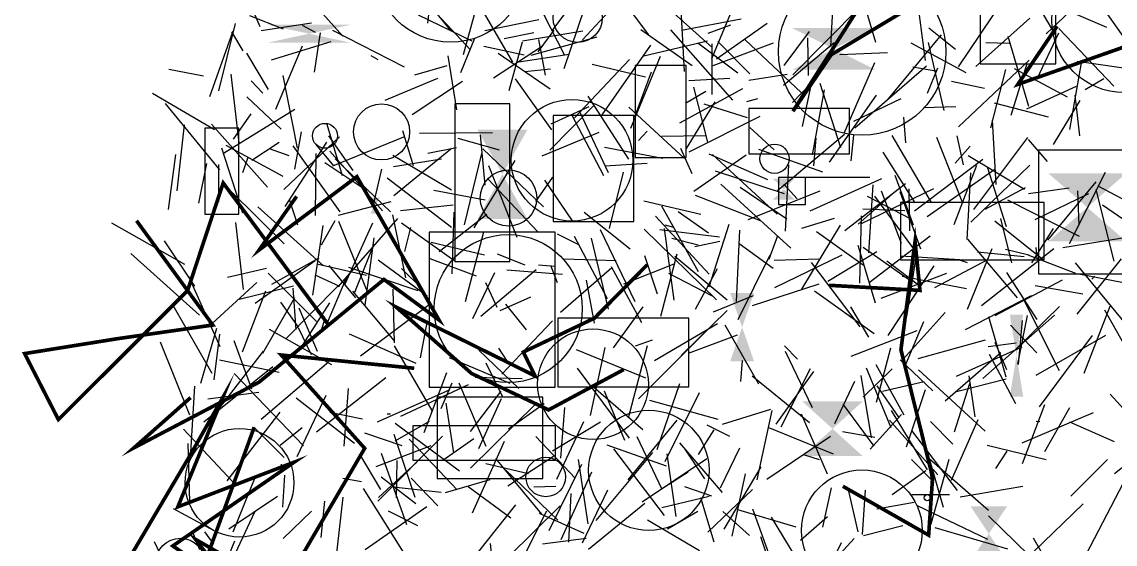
# Model space of a CAD drawing. Extents: x 39652501 to 39653363, y 39457785 to 39458687.
# Drawn here: x 39652505.9 to 39652655.6, y 39457888.2 to 39457959.8 of the extents above; entities that cross this region are included whole.
import ezdxf

# ---------------------------------------------------------------- set-up
doc = ezdxf.new("R2010")
doc.units = 0
doc.layers.get('0').update_dxf_attribs({"linetype": 'CONTINUOUS'})

msp = doc.modelspace()

# ---------------------------------------------------------------- linework, layer by layer
for p, q in [((39652534.3817, 39457968.8687), (39652538.4437, 39457959.1107)), ((39652561.4631, 39457959.573), (39652562.3786, 39457967.369)), ((39652641.6022, 39457967.8484), (39652647.4046, 39457957.9824)), ((39652564.6241, 39457958.589), (39652559.1375, 39457965.293)), ((39652585.3228, 39457966.5473), (39652591.6634, 39457958.0158)), ((39652622.8346, 39457956.9256), (39652620.2055, 39457965.8648)), ((39652566.3557, 39457955.2724), (39652568.8923, 39457964.5256)), ((39652583.0534, 39457964.6828), (39652578.3906, 39457958.5043)), ((39652582.6439, 39457957.3166), (39652589.5277, 39457964.83)), ((39652604.3154, 39457964.2762), (39652600.3228, 39457954.7064)), ((39652567.2742, 39457955.9648), (39652560.7992, 39457962.9395)), ((39652567.7419, 39457963.3858), (39652573.0551, 39457954.2278)), ((39652600.4224, 39457956.2368), (39652593.4237, 39457962.5029)), ((39652616.662, 39457956.3903), (39652616.9613, 39457962.2945)), ((39652634.1637, 39457953.6144), (39652640.2765, 39457962.711)), ((39652645.2443, 39457963.0341), (39652654.4387, 39457959.0188)), ((39652652.7492, 39457963.3608), (39652657.7477, 39457956.2719)), ((39652549.8033, 39457957.8268), (39652546.654, 39457961.3143)), ((39652560.1193, 39457960.7444), (39652567.5031, 39457957.1478)), ((39652577.3009, 39457960.813), (39652580.14, 39457955.3019)), ((39652580.1254, 39457953.3928), (39652582.9556, 39457961.723)), ((39652596.0964, 39457961.4512), (39652596.5702, 39457952.9458)), ((39652620.692, 39457961.8326), (39652611.4377, 39457952.5106)), ((39652628.763, 39457960.6846), (39652629.5795, 39457954.4745)), ((39652649.3647, 39457961.1411), (39652646.1409, 39457958.1212)), ((39652535.0863, 39457959.5609), (39652532.7728, 39457950.3319)), ((39652541.6813, 39457958.7832), (39652537.0969, 39457960.5791)), ((39652538.6174, 39457958.5879), (39652545.5084, 39457959.6132)), ((39652546.054, 39457958.307), (39652544.3018, 39457959.2624)), ((39652569.2606, 39457958.5667), (39652576.6556, 39457960.0956)), ((39652596.1891, 39457958.6177), (39652604.395, 39457960.1747)), ((39652602.9322, 39457959.3326), (39652599.8174, 39457958.1851)), ((39652607.9311, 39457959.5497), (39652601.0197, 39457954.647)), ((39652636.5466, 39457953.6591), (39652643.9342, 39457960.2865)), ((39652531.5999, 39457949.5171), (39652534.7975, 39457958.5377)), ((39652534.573, 39457958.3796), (39652536.1018, 39457955.779)), ((39652545.9266, 39457952.8674), (39652546.7383, 39457958.267)), ((39652558.2477, 39457953.5669), (39652548.4633, 39457958.5872)), ((39652571.9155, 39457957.505), (39652575.9775, 39457958.3263)), ((39652574.4369, 39457957.1576), (39652582.6693, 39457958.5132)), ((39652584.6096, 39457957.6647), (39652575.5678, 39457955.1342)), ((39652578.7278, 39457958.6439), (39652576.5451, 39457955.6508)), ((39652597.6757, 39457953.7477), (39652590.6249, 39457958.6692)), ((39652594.7213, 39457958.6677), (39652603.1846, 39457949.0109)), ((39652613.6836, 39457958.4588), (39652610.2451, 39457953.7822)), ((39652631.7707, 39457957.9776), (39652624.5214, 39457949.2129)), ((39652633.7552, 39457955.986), (39652630.0936, 39457958.8815)), ((39652640.8885, 39457957.8173), (39652643.7379, 39457948.229)), ((39652644.9386, 39457951.9634), (39652647.8965, 39457958.2567)), ((39652647.8767, 39457958.8455), (39652655.4289, 39457950.9606)), ((39652540.0539, 39457954.5829), (39652548.2088, 39457957.0634)), ((39652540.661, 39457947.7864), (39652544.309, 39457956.4881)), ((39652567.8702, 39457957.4803), (39652565.9414, 39457952.7819)), ((39652574.6613, 39457955.217), (39652569.1216, 39457956.3826)), ((39652577.1744, 39457956.43), (39652570.4624, 39457952.0334)), ((39652572.6153, 39457950.3552), (39652574.4152, 39457957.0137)), ((39652576.6112, 39457957.354), (39652577.5182, 39457952.453)), ((39652585.3536, 39457947.0309), (39652591.9889, 39457956.5546)), ((39652599.775, 39457957.1019), (39652591.064, 39457955.0678)), ((39652598.4514, 39457956.8984), (39652603.9212, 39457952.793)), ((39652600.3912, 39457949.8015), (39652600.4011, 39457956.7556)), ((39652608.7635, 39457956.8299), (39652600.4833, 39457953.7355)), ((39652601.1712, 39457957.0868), (39652605.5554, 39457952.6422)), ((39652612.5912, 39457950.069), (39652604.936, 39457957.2803)), ((39652610.1573, 39457951.0729), (39652617.1193, 39457956.9505)), ((39652613.4741, 39457957.5539), (39652613.5505, 39457952.4196)), ((39652635.2201, 39457952.7663), (39652627.6465, 39457956.8644)), ((39652632.1691, 39457947.6123), (39652630.0439, 39457956.9516)), ((39652637.8995, 39457956.9445), (39652641.0717, 39457956.838)), ((39652539.6209, 39457950.4743), (39652536.6662, 39457955.4741)), ((39652553.642, 39457955.1556), (39652554.6278, 39457954.6097)), ((39652564.1877, 39457955.1229), (39652565.3916, 39457947.7184)), ((39652571.0884, 39457955.4946), (39652578.2075, 39457950.5931)), ((39652580.8363, 39457955.2934), (39652573.9396, 39457954.2283)), ((39652593.2924, 39457955.0031), (39652589.239, 39457945.1576)), ((39652617.8885, 39457955.2927), (39652624.4212, 39457955.5775)), ((39652530.728, 39457952.3227), (39652525.9856, 39457953.2331)), ((39652559.6819, 39457952.5013), (39652564.1025, 39457953.7957)), ((39652578.2818, 39457953.2931), (39652574.735, 39457952.9244)), ((39652581.5505, 39457946.6301), (39652589.0765, 39457954.5843)), ((39652583.9536, 39457953.9811), (39652591.2609, 39457952.2239)), ((39652622.6284, 39457954.138), (39652618.4579, 39457944.4709)), ((39652629.7737, 39457953.6746), (39652619.9713, 39457945.195)), ((39652627.8844, 39457953.6139), (39652631.0542, 39457953.0476)), ((39652629.9165, 39457949.976), (39652631.3257, 39457953.4683)), ((39652643.8279, 39457954.5027), (39652634.1642, 39457945.3635)), ((39652640.6073, 39457953.2268), (39652638.5554, 39457945.2265)), ((39652641.3869, 39457946.9621), (39652643.5757, 39457954.073)), ((39652649.0623, 39457949.4279), (39652641.802, 39457953.3445)), ((39652650.9468, 39457954.127), (39652649.3405, 39457944.9918)), ((39652659.7191, 39457952.995), (39652650.4021, 39457954.3093)), ((39652535.6265, 39457943.2002), (39652534.5075, 39457952.6)), ((39652538.8442, 39457949.9875), (39652537.253, 39457951.6739)), ((39652543.611, 39457942.4523), (39652541.6601, 39457952.4339)), ((39652562.7819, 39457952.0131), (39652555.5797, 39457948.9754)), ((39652578.4553, 39457944.9601), (39652573.4905, 39457951.9384)), ((39652592.0697, 39457952.8861), (39652589.7846, 39457946.6815)), ((39652597.1926, 39457951.7443), (39652602.8091, 39457952.0525)), ((39652605.4458, 39457951.7727), (39652610.6789, 39457952.5731)), ((39652611.4165, 39457948.6943), (39652615.0083, 39457952.445)), ((39652651.4919, 39457950.4903), (39652654.0422, 39457951.9957)), ((39652566.1933, 39457951.5729), (39652559.3259, 39457947.0433)), ((39652595.9829, 39457945.9087), (39652604.597, 39457950.6462)), ((39652599.5188, 39457950.2186), (39652596.7618, 39457948.5623)), ((39652599.8019, 39457943.2805), (39652597.8967, 39457950.8335)), ((39652613.835, 39457950.6277), (39652612.7526, 39457945.4129)), ((39652614.1488, 39457941.5354), (39652615.8012, 39457950.4586)), ((39652615.1557, 39457951.3819), (39652618.0069, 39457942.5574)), ((39652633.1871, 39457951.627), (39652637.7203, 39457950.6663)), ((39652650.2884, 39457950.9024), (39652643.4598, 39457947.8061)), ((39652532.2405, 39457944.9764), (39652523.7253, 39457949.9346)), ((39652541.3766, 39457945.0486), (39652536.6717, 39457949.4935)), ((39652589.0024, 39457940.9316), (39652583.4297, 39457949.5619)), ((39652600.7535, 39457948.8008), (39652596.829, 39457942.3982)), ((39652606.6022, 39457949.1945), (39652605.1078, 39457948.815)), ((39652622.8788, 39457949.7211), (39652616.42, 39457940.5474)), ((39652626.245, 39457949.228), (39652619.7843, 39457946.1216)), ((39652650.7594, 39457948.9998), (39652647.125, 39457942.9621)), ((39652650.0933, 39457949.7242), (39652650.7207, 39457944.1291)), ((39652532.9706, 39457939.4849), (39652525.5309, 39457948.5918)), ((39652543.239, 39457947.7692), (39652533.4495, 39457941.7237)), ((39652584.1006, 39457948.2163), (39652578.1918, 39457942.1759)), ((39652578.3342, 39457945.7683), (39652583.5568, 39457948.1598)), ((39652582.2344, 39457947.4701), (39652586.1522, 39457939.122)), ((39652588.9976, 39457948.0503), (39652596.5635, 39457941.0954)), ((39652599.2809, 39457948.5285), (39652605.2146, 39457946.6669)), ((39652629.3488, 39457948.0056), (39652633.7797, 39457948.1418)), ((39652646.4857, 39457946.6893), (39652639.0932, 39457948.6404)), ((39652539.5156, 39457937.0919), (39652531.8129, 39457945.7611)), ((39652534.8253, 39457943.6742), (39652537.2725, 39457947.1411)), ((39652549.7542, 39457938.6656), (39652547.6533, 39457945.7108)), ((39652581.152, 39457947.0741), (39652585.5035, 39457938.7111)), ((39652606.9328, 39457946.8109), (39652597.2235, 39457941.9226)), ((39652626.5959, 39457946.7097), (39652626.889, 39457943.1923)), ((39652638.78, 39457946.2858), (39652639.2679, 39457937.4495)), ((39652528.0875, 39457945.6701), (39652527.0814, 39457936.5869)), ((39652544.1123, 39457944.6882), (39652543.2057, 39457939.5935)), ((39652559.494, 39457940.0248), (39652558.0344, 39457944.81)), ((39652560.3211, 39457944.5154), (39652570.317, 39457944.5769)), ((39652569.326, 39457937.402), (39652568.6693, 39457944.2663)), ((39652584.8792, 39457944.6155), (39652577.0952, 39457941.3459)), ((39652591.5214, 39457944.7637), (39652590.3165, 39457943.5239)), ((39652608.9048, 39457942.2452), (39652605.5866, 39457945.2921)), ((39652618.5369, 39457944.3227), (39652609.36, 39457936.5881)), ((39652619.7841, 39457944.2388), (39652619.3799, 39457940.7061)), ((39652625.0377, 39457944.1736), (39652630.4023, 39457935.0075)), ((39652533.8035, 39457942.8741), (39652541.5907, 39457938.6195)), ((39652537.3533, 39457940.8016), (39652541.1146, 39457943.2819)), ((39652549.3496, 39457944.0234), (39652541.7573, 39457936.7722)), ((39652541.9255, 39457934.4767), (39652547.61, 39457943.2537)), ((39652549.4293, 39457933.7468), (39652543.0332, 39457942.7799)), ((39652546.141, 39457942.9331), (39652548.5302, 39457940.0455)), ((39652547.8423, 39457944.1591), (39652551.1985, 39457939.3923)), ((39652548.4354, 39457940.0245), (39652558.1706, 39457944.0202)), ((39652571.2946, 39457942.16), (39652565.6232, 39457943.7682)), ((39652599.4467, 39457944.1445), (39652593.4465, 39457944.0337)), ((39652614.3449, 39457940.0498), (39652614.6573, 39457943.8121)), ((39652634.6371, 39457935.1306), (39652631.1836, 39457943.9235)), ((39652635.7531, 39457942.7431), (39652633.685, 39457940.3739)), ((39652633.921, 39457944.161), (39652634.7876, 39457940.1472)), ((39652636.2726, 39457934.0499), (39652643.6538, 39457943.9248)), ((39652646.3617, 39457940.6072), (39652643.7331, 39457943.6304)), ((39652526.8817, 39457941.5805), (39652525.9, 39457934.0548)), ((39652536.1316, 39457933.5402), (39652533.2645, 39457942.4486)), ((39652536.8189, 39457941.1787), (39652536.0814, 39457939.0726)), ((39652539.7411, 39457942.4087), (39652542.4325, 39457941.4417)), ((39652546.0814, 39457933.2322), (39652546.1424, 39457941.7317)), ((39652548.0548, 39457942.033), (39652555.2691, 39457933.8516)), ((39652564.7063, 39457936.692), (39652556.6805, 39457941.4246)), ((39652564.6313, 39457942.3301), (39652556.7833, 39457935.917)), ((39652561.4784, 39457941.7537), (39652565.3754, 39457942.529)), ((39652566.4778, 39457931.9577), (39652568.8421, 39457941.7114)), ((39652577.3028, 39457934.4023), (39652569.0167, 39457942.3687)), ((39652585.6626, 39457942.5771), (39652593.6588, 39457941.1002)), ((39652596.092, 39457942.4346), (39652597.6365, 39457938.9809)), ((39652605.0777, 39457941.4732), (39652597.9108, 39457936.5014)), ((39652608.0238, 39457938.1137), (39652600.0001, 39457941.6236)), ((39652609.3148, 39457933.3973), (39652600.4323, 39457941.6028)), ((39652615.5508, 39457939.1787), (39652606.8134, 39457942.2769)), ((39652628.2352, 39457934.9734), (39652623.8269, 39457941.8994)), ((39652635.4806, 39457941.4611), (39652643.1934, 39457936.8299)), ((39652530.1114, 39457934.9115), (39652531.2078, 39457940.3537)), ((39652532.8312, 39457935.0999), (39652532.842, 39457940.203)), ((39652553.0897, 39457936.606), (39652547.335, 39457940.4601)), ((39652548.781, 39457940.9963), (39652556.3255, 39457933.7189)), ((39652563.3269, 39457940.9354), (39652556.7436, 39457939.8783)), ((39652573.3992, 39457940.784), (39652567.7558, 39457931.5221)), ((39652573.6948, 39457930.2191), (39652569.8182, 39457940.0081)), ((39652585.715, 39457940.0129), (39652591.5058, 39457940.403)), ((39652610.4567, 39457931.0925), (39652610.9057, 39457940.1592)), ((39652628.1112, 39457933.852), (39652637.492, 39457940.9568)), ((39652636.6307, 39457940.0761), (39652633.5304, 39457931.9561)), ((39652635.8271, 39457932.3279), (39652643.9274, 39457940.104)), ((39652638.0797, 39457939.8855), (39652640.6961, 39457931.722)), ((39652555.1261, 39457939.5831), (39652553.9771, 39457934.6773)), ((39652555.8922, 39457938.3688), (39652564.6967, 39457931.6157)), ((39652569.7114, 39457938.1962), (39652576.4873, 39457931.036)), ((39652578.5346, 39457938.4959), (39652576.2205, 39457935.1415)), ((39652586.3509, 39457931.4295), (39652588.2607, 39457939.1819)), ((39652610.3327, 39457936.1719), (39652600.8523, 39457939.3007)), ((39652622.0223, 39457938.428), (39652612.3738, 39457938.4534)), ((39652613.8513, 39457933.865), (39652623.6352, 39457938.2999)), ((39652625.4491, 39457938.7709), (39652627.9613, 39457931.9338)), ((39652629.8751, 39457933.0666), (39652639.13, 39457939.5963)), ((39652635.8112, 39457939.0775), (39652635.3091, 39457929.9374)), ((39652654.2463, 39457939.1091), (39652649.3141, 39457929.3421)), ((39652577.433, 39457938.051), (39652581.2124, 39457932.4777)), ((39652601.6114, 39457937.4955), (39652611.206, 39457928.7545)), ((39652604.2303, 39457937.1172), (39652610.6392, 39457932.7714)), ((39652610.2217, 39457937.5328), (39652612.0413, 39457935.512)), ((39652626.9035, 39457937.5706), (39652618.5894, 39457931.1053)), ((39652620.8799, 39457932.1434), (39652630.7915, 39457936.9241)), ((39652621.8815, 39457928.1175), (39652622.4591, 39457937.4152)), ((39652627.4826, 39457931.1372), (39652627.4082, 39457936.8691)), ((39652643.2896, 39457937.0117), (39652637.7684, 39457934.0612)), ((39652649.2964, 39457936.9703), (39652643.7555, 39457936.1975)), ((39652652.9736, 39457937.857), (39652646.3303, 39457929.8217)), ((39652652.9597, 39457936.7985), (39652655.4332, 39457926.9744)), ((39652661.8189, 39457932.6942), (39652653.2863, 39457937.2432)), ((39652541.7769, 39457929.3554), (39652534.428, 39457936.585)), ((39652542.5185, 39457935.3028), (39652543.6073, 39457931.9489)), ((39652562.2647, 39457936.6842), (39652569.315, 39457935.38)), ((39652598.8604, 39457933.3522), (39652591.0618, 39457935.1915)), ((39652598.0933, 39457935.9902), (39652606.969, 39457932.5598)), ((39652615.1749, 39457936.5487), (39652605.2907, 39457932.6084)), ((39652625.0473, 39457936.137), (39652620.4161, 39457932.0246)), ((39652621.633, 39457935.8878), (39652627.525, 39457932.8095)), ((39652628.0411, 39457928.6509), (39652622.6921, 39457935.8652)), ((39652623.5709, 39457936.599), (39652626.2837, 39457929.4528)), ((39652629.0023, 39457928.6149), (39652626.1508, 39457936.4806)), ((39652650.7272, 39457930.3464), (39652640.9098, 39457935.3364)), ((39652644.6435, 39457932.6725), (39652651.9976, 39457936.2218)), ((39652650.4412, 39457936.5951), (39652650.63, 39457931.9179)), ((39652538.179, 39457934.4061), (39652547.1463, 39457926.3322)), ((39652549.2241, 39457933.2559), (39652556.4277, 39457935.1297)), ((39652557.7013, 39457933.9158), (39652564.9476, 39457934.6984)), ((39652582.8909, 39457933.6995), (39652589.1856, 39457928.6518)), ((39652598.5379, 39457925.4942), (39652593.5029, 39457934.5022)), ((39652595.7609, 39457933.7485), (39652599.8993, 39457930.8669)), ((39652626.7929, 39457933.879), (39652621.0679, 39457934.1044)), ((39652653.8733, 39457934.6882), (39652662.4236, 39457928.7872)), ((39652535.0992, 39457932.2792), (39652536.1453, 39457923.082)), ((39652548.7022, 39457932.4867), (39652546.8347, 39457929.1689)), ((39652549.178, 39457923.4653), (39652557.3659, 39457932.7913)), ((39652549.2025, 39457932.4258), (39652553.2382, 39457922.5846)), ((39652550.1565, 39457923.8454), (39652553.925, 39457932.2395)), ((39652558.438, 39457924.6589), (39652556.6472, 39457933.2929)), ((39652563.0034, 39457928.3003), (39652569.53, 39457933.4116)), ((39652564.8053, 39457925.2242), (39652565.0595, 39457933.6684)), ((39652599.9942, 39457925.1668), (39652592.6464, 39457933.1109)), ((39652612.682, 39457931.4805), (39652617.1699, 39457932.8703)), ((39652620.803, 39457933.188), (39652620.6101, 39457923.929)), ((39652645.7831, 39457927.1061), (39652639.1283, 39457932.4524)), ((39652639.909, 39457932.8175), (39652641.4233, 39457926.7341)), ((39652528.1683, 39457926.5288), (39652518.1927, 39457932.1869)), ((39652547.0561, 39457931.8663), (39652545.6707, 39457922.3057)), ((39652565.3488, 39457926.8235), (39652557.8421, 39457932.1744)), ((39652559.0705, 39457931.6), (39652558.2744, 39457928.2884)), ((39652566.6369, 39457921.4177), (39652569.1294, 39457931.0063)), ((39652585.0657, 39457931.3238), (39652589.8367, 39457921.413)), ((39652600.9866, 39457921.6448), (39652591.0772, 39457931.339)), ((39652601.4221, 39457930.2551), (39652593.2188, 39457931.2709)), ((39652593.8249, 39457931.4299), (39652595.1434, 39457921.627)), ((39652595.1553, 39457931.5885), (39652593.9492, 39457931.8895)), ((39652602.6726, 39457932.009), (39652599.9547, 39457923.408)), ((39652604.1443, 39457931.2247), (39652603.6832, 39457921.4123)), ((39652617.9592, 39457931.8782), (39652612.641, 39457923.137)), ((39652614.7169, 39457931.0124), (39652621.0989, 39457926.4718)), ((39652647.137, 39457931.4481), (39652644.1516, 39457926.7309)), ((39652529.5476, 39457923.5256), (39652525.3858, 39457929.75)), ((39652551.4806, 39457922.7169), (39652554.1263, 39457929.3526)), ((39652554.0846, 39457930.1447), (39652552.827, 39457920.9299)), ((39652561.9384, 39457929.5605), (39652569.238, 39457927.8503)), ((39652582.0311, 39457929.2498), (39652579.2176, 39457930.6564)), ((39652581.512, 39457930.4101), (39652586.0257, 39457921.8596)), ((39652586.2269, 39457920.3867), (39652583.8754, 39457930.1046)), ((39652598.4927, 39457929.1618), (39652594.89, 39457930.059)), ((39652598.0457, 39457928.9553), (39652601.4756, 39457929.6898)), ((39652608.7433, 39457925.9604), (39652604.0868, 39457929.3517)), ((39652609.3628, 39457930.4191), (39652608.1901, 39457927.1931)), ((39652630.2918, 39457930.3748), (39652621.9202, 39457923.9788)), ((39652642.2323, 39457921.9212), (39652635.437, 39457929.9789)), ((39652657.773, 39457930.281), (39652648.4228, 39457928.8101)), ((39652530.1787, 39457919.5805), (39652520.762, 39457928.0288)), ((39652570.9403, 39457927.9585), (39652574.7269, 39457926.4765)), ((39652593.3684, 39457919.4174), (39652595.6144, 39457927.9714)), ((39652603.9616, 39457918.9787), (39652608.3338, 39457927.8491)), ((39652618.1625, 39457927.7756), (39652608.9622, 39457923.2996)), ((39652616.2525, 39457924.2208), (39652622.9724, 39457928.2836)), ((39652620.3435, 39457929.1672), (39652622.7303, 39457921.244)), ((39652621.0918, 39457928.8688), (39652627.291, 39457924.5114)), ((39652635.3897, 39457920.3643), (39652638.7578, 39457928.7014)), ((39652636.7316, 39457928.2412), (39652643.1684, 39457927.6201)), ((39652647.21, 39457928.6575), (39652637.3023, 39457920.8518)), ((39652640.5674, 39457928.6011), (39652643.7662, 39457927.8188)), ((39652643.6429, 39457927.8336), (39652650.1654, 39457925.323)), ((39652644.9055, 39457927.2928), (39652644.7703, 39457928.8367)), ((39652546.0294, 39457927.0234), (39652537.8161, 39457921.1662)), ((39652540.0981, 39457923.8152), (39652546.5535, 39457927.4262)), ((39652546.4346, 39457926.5345), (39652553.052, 39457925.0272)), ((39652547.8899, 39457926.3907), (39652551.566, 39457921.9257)), ((39652554.6522, 39457927.1545), (39652561.3478, 39457922.189)), ((39652568.1446, 39457924.9107), (39652561.7719, 39457927.2918)), ((39652576.6236, 39457926.4436), (39652578.8071, 39457926.2975)), ((39652578.2601, 39457926.4195), (39652579.1631, 39457924.0258)), ((39652587.2636, 39457927.0225), (39652580.1089, 39457927.2509)), ((39652595.1688, 39457926.538), (39652588.25, 39457923.7976)), ((39652592.9046, 39457922.4236), (39652591.1833, 39457927.675)), ((39652602.4674, 39457921.5968), (39652595.2988, 39457927.6232)), ((39652615.0159, 39457927.246), (39652608.9025, 39457927.0443)), ((39652613.9859, 39457926.7662), (39652620.6134, 39457917.9698)), ((39652628.86, 39457923.5405), (39652624.3171, 39457926.9446)), ((39652630.7806, 39457926.316), (39652624.4879, 39457916.7889)), ((39652635.0557, 39457927.1109), (39652626.2077, 39457927.6589)), ((39652628.3069, 39457927.4975), (39652627.0081, 39457919.3879)), ((39652638.2177, 39457927.1835), (39652630.8524, 39457923.31)), ((39652635.3888, 39457926.7487), (39652634.4098, 39457927.0754)), ((39652657.873, 39457917.3894), (39652650.175, 39457926.7472)), ((39652656.4187, 39457927.271), (39652650.341, 39457919.6934)), ((39652528.6897, 39457924.9095), (39652532.9583, 39457915.2591)), ((39652534.0087, 39457924.7624), (39652539.3516, 39457926.0172)), ((39652546.2159, 39457918.6924), (39652539.5828, 39457925.3006)), ((39652545.9747, 39457925.0858), (39652549.3701, 39457923.5208)), ((39652550.3526, 39457924.8401), (39652547.2936, 39457917.6266)), ((39652550.5924, 39457926.1631), (39652560.0998, 39457922.9422)), ((39652560.6667, 39457923.1642), (39652557.8585, 39457925.9726)), ((39652570.5837, 39457925.3774), (39652567.5636, 39457919.061)), ((39652576.3156, 39457925.7532), (39652568.7415, 39457919.3948)), ((39652579.8966, 39457925.1553), (39652572.2629, 39457925.7372)), ((39652579.651, 39457919.9731), (39652586.6543, 39457926.0936)), ((39652590.7822, 39457918.5147), (39652586.6103, 39457926.166)), ((39652594.4348, 39457925.3228), (39652600.3885, 39457922.1989)), ((39652601.1005, 39457925.934), (39652598.0584, 39457920.3422)), ((39652623.5439, 39457921.8966), (39652632.5561, 39457925.3)), ((39652626.4243, 39457924.9115), (39652635.2413, 39457923.1945)), ((39652640.714, 39457925.4084), (39652644.895, 39457918.9494)), ((39652650.6176, 39457925.2311), (39652656.7615, 39457924.0287)), ((39652652.4007, 39457924.4946), (39652652.7589, 39457924.9212)), ((39652538.0579, 39457924.0528), (39652531.9058, 39457918.4021)), ((39652543.0607, 39457923.5356), (39652535.6262, 39457921.7046)), ((39652549.1126, 39457923.5471), (39652541.9952, 39457916.3346)), ((39652543.4231, 39457917.5742), (39652543.0289, 39457923.2799)), ((39652569.3375, 39457924.0376), (39652570.9169, 39457920.6363)), ((39652584.2693, 39457918.4782), (39652583.1862, 39457924.3364)), ((39652605.9452, 39457920.8911), (39652615.0453, 39457923.858)), ((39652639.1669, 39457919.5209), (39652648.3915, 39457924.4142)), ((39652651.1843, 39457922.4244), (39652644.6527, 39457923.5777)), ((39652536.0624, 39457914.5137), (39652539.2748, 39457922.882)), ((39652538.875, 39457914.3489), (39652543.2465, 39457921.994)), ((39652556.827, 39457916.0976), (39652551.2047, 39457922.8325)), ((39652556.6602, 39457923.1455), (39652556.8559, 39457915.7892)), ((39652575.5168, 39457922.0477), (39652571.3114, 39457920.1607)), ((39652600.6055, 39457920.0245), (39652606.0921, 39457922.2648)), ((39652622.6019, 39457917.0208), (39652614.4317, 39457922.8703)), ((39652644.1269, 39457922.2124), (39652635.0728, 39457917.5488)), ((39652531.9348, 39457911.5827), (39652526.5697, 39457920.8695)), ((39652541.267, 39457921.3308), (39652543.6788, 39457917.9334)), ((39652543.81, 39457920.5733), (39652546.3039, 39457914.6485)), ((39652547.9817, 39457921.2604), (39652544.2487, 39457915.4109)), ((39652552.2472, 39457913.9698), (39652561.6228, 39457921.0451)), ((39652572.0804, 39457921.0602), (39652574.916, 39457917.5454)), ((39652590.9331, 39457920.6967), (39652586.8534, 39457915.0763)), ((39652596.1434, 39457914.0106), (39652602.4716, 39457920.2201)), ((39652619.3553, 39457920.7016), (39652621.8256, 39457916.56)), ((39652647.9723, 39457920.7365), (39652641.9659, 39457914.8487)), ((39652647.9795, 39457911.9186), (39652643.1496, 39457921.5737)), ((39652651.3837, 39457911.6151), (39652654.918, 39457920.7988)), ((39652659.5902, 39457910.6258), (39652654.2053, 39457920.2438)), ((39652547.3252, 39457918.9088), (39652546.8834, 39457917.6623)), ((39652560.4629, 39457913.7168), (39652561.4032, 39457918.7698)), ((39652571.6175, 39457911.4811), (39652578.5514, 39457918.7908)), ((39652626.5617, 39457913.5415), (39652632.3392, 39457919.9443)), ((39652647.2965, 39457919.5762), (39652637.4975, 39457910.864)), ((39652638.2715, 39457919.3833), (39652640.6184, 39457911.1106)), ((39652642.2669, 39457912.832), (39652643.5873, 39457919.5097)), ((39652642.8782, 39457918.8512), (39652642.3397, 39457912.8151)), ((39652532.526, 39457917.7366), (39652530.3331, 39457910.2118)), ((39652548.3119, 39457912.7678), (39652539.7682, 39457917.5792)), ((39652545.545, 39457914.1339), (39652543.7493, 39457917.8329)), ((39652599.5222, 39457917.3317), (39652590.3013, 39457908.1101)), ((39652601.1337, 39457918.3603), (39652592.5207, 39457913.3247)), ((39652606.8199, 39457910.0937), (39652602.208, 39457918.1919)), ((39652619.4491, 39457913.964), (39652628.5111, 39457917.4486)), ((39652629.3402, 39457918.6536), (39652626.7064, 39457912.33)), ((39652641.2907, 39457918.1938), (39652644.8836, 39457914.421)), ((39652528.8608, 39457905.8739), (39652524.8333, 39457915.8464)), ((39652532.2122, 39457910.7067), (39652532.9526, 39457916.9473)), ((39652537.3293, 39457909.4262), (39652534.9437, 39457916.0408)), ((39652559.8501, 39457912.9336), (39652550.7317, 39457916.9666)), ((39652589.9156, 39457915.3499), (39652592.2356, 39457916.1998)), ((39652603.8497, 39457916.8026), (39652597.1243, 39457914.2998)), ((39652637.8015, 39457916.1417), (39652628.5576, 39457913.5974)), ((39652638.1956, 39457915.2837), (39652642.0414, 39457915.7583)), ((39652640.7774, 39457912.0519), (39652639.1874, 39457915.8008)), ((39652654.2722, 39457916.7901), (39652644.7231, 39457911.2799)), ((39652652.467, 39457916.7882), (39652645.2214, 39457906.9872)), ((39652538.9125, 39457914.6302), (39652531.3359, 39457904.7898)), ((39652562.0527, 39457906.4742), (39652556.8953, 39457915.3383)), ((39652568.4445, 39457914.7598), (39652573.9235, 39457909.4902)), ((39652571.1508, 39457915.038), (39652572.2317, 39457913.3641)), ((39652591.3349, 39457910.9289), (39652581.8356, 39457914.8172)), ((39652585.7025, 39457915.1158), (39652583.6833, 39457905.8011)), ((39652591.4935, 39457915.3628), (39652588.8838, 39457905.459)), ((39652612.0942, 39457913.5225), (39652610.3031, 39457915.362)), ((39652610.4, 39457914.6401), (39652614.1251, 39457906.8916)), ((39652624.8137, 39457915.0182), (39652622.8573, 39457907.5723)), ((39652632.3061, 39457907.8101), (39652639.9321, 39457914.4592)), ((39652642.8066, 39457915.1656), (39652633.8518, 39457911.1752)), ((39652532.9187, 39457913.4334), (39652541.1037, 39457911.757)), ((39652538.6366, 39457905.3095), (39652547.8468, 39457913.1425)), ((39652564.3847, 39457913.7684), (39652572.6755, 39457910.2435)), ((39652569.4081, 39457913.0247), (39652571.6996, 39457908.3641)), ((39652604.3375, 39457910.4471), (39652604.5498, 39457913.3661)), ((39652626.7059, 39457905.847), (39652622.8689, 39457912.7323)), ((39652626.1662, 39457913.4347), (39652630.6548, 39457909.2014)), ((39652638.357, 39457914.2061), (39652641.953, 39457907.4632)), ((39652530.7684, 39457904.927), (39652540.224, 39457912.5198)), ((39652544.4415, 39457901.6545), (39652534.9192, 39457911.5804)), ((39652564.0127, 39457911.6443), (39652560.9271, 39457903.4323)), ((39652589.1053, 39457902.6859), (39652581.9444, 39457912.2928)), ((39652614.3108, 39457911.8422), (39652609.1326, 39457904.6314)), ((39652609.8699, 39457904.2698), (39652613.8743, 39457912.2432)), ((39652622.2352, 39457902.7255), (39652620.839, 39457911.3133)), ((39652621.1019, 39457908.3387), (39652625.0565, 39457912.2153)), ((39652621.4835, 39457912.3476), (39652624.8691, 39457904.1782)), ((39652628.6798, 39457912.0757), (39652637.7978, 39457903.6736)), ((39652636.4408, 39457905.6438), (39652635.5898, 39457911.2472)), ((39652529.0045, 39457900.7516), (39652529.5609, 39457909.813)), ((39652555.724, 39457910.9674), (39652546.2271, 39457903.5361)), ((39652566.9954, 39457909.9898), (39652557.7325, 39457905.657)), ((39652564.7408, 39457910.2404), (39652563.2426, 39457906.7198)), ((39652565.7146, 39457910.2982), (39652569.3977, 39457901.6005)), ((39652567.9379, 39457911.0533), (39652574.4028, 39457910.8913)), ((39652584.1333, 39457909.7302), (39652590.9319, 39457903.8826)), ((39652595.9363, 39457910.1664), (39652592.8382, 39457901.0992)), ((39652613.7566, 39457904.8213), (39652605.8874, 39457911.2131)), ((39652619.8831, 39457910.448), (39652617.1454, 39457904.647)), ((39652622.9705, 39457909.8661), (39652625.9263, 39457905.5614)), ((39652623.7535, 39457909.1597), (39652629.4314, 39457910.4774)), ((39652635.6574, 39457910.1625), (39652633.5388, 39457903.5265)), ((39652640.6996, 39457910.7997), (39652633.8639, 39457909.0619)), ((39652538.2992, 39457908.9782), (39652531.3244, 39457908.0641)), ((39652543.4134, 39457908.2485), (39652551.427, 39457902.0272)), ((39652547.4703, 39457908.5505), (39652543.53, 39457900.1268)), ((39652550.5626, 39457909.531), (39652549.9711, 39457901.6254)), ((39652564.4794, 39457909.3275), (39652554.5031, 39457904.8759)), ((39652571.4608, 39457909.1604), (39652567.2748, 39457903.603)), ((39652585.6232, 39457909.1783), (39652588.3902, 39457902.4297)), ((39652593.9662, 39457899.4829), (39652598.6585, 39457908.948)), ((39652629.5968, 39457909.3229), (39652626.9915, 39457901.4718)), ((39652661.5281, 39457901.4157), (39652654.9135, 39457908.7524)), ((39652563.9046, 39457907.4937), (39652564.9794, 39457900.7067)), ((39652576.3074, 39457907.4709), (39652567.2897, 39457898.5894)), ((39652571.4988, 39457908.1098), (39652568.4226, 39457901.237)), ((39652572.4879, 39457903.9901), (39652577.3938, 39457907.4629)), ((39652579.6909, 39457899.9528), (39652580.2166, 39457906.8954)), ((39652601.2216, 39457905.2831), (39652591.8913, 39457907.8516)), ((39652618.3278, 39457907.3612), (39652622.5473, 39457901.5925)), ((39652642.9224, 39457899.2449), (39652645.9912, 39457907.3294)), ((39652649.3632, 39457906.8491), (39652645.9193, 39457900.8155)), ((39652533.9664, 39457896.8751), (39652541.2197, 39457906.2837)), ((39652552.4937, 39457905.3265), (39652548.0415, 39457906.2138)), ((39652555.8927, 39457906.0326), (39652556.3476, 39457906.0332)), ((39652608.3771, 39457906.6126), (39652601.7836, 39457904.5825)), ((39652606.5507, 39457897.0076), (39652608.613, 39457906.4819)), ((39652612.6075, 39457906.0226), (39652616.18, 39457897.7971)), ((39652622.029, 39457901.178), (39652626.3477, 39457905.9362)), ((39652629.914, 39457898.3479), (39652624.9872, 39457906.4861)), ((39652652.6136, 39457906.1545), (39652642.8123, 39457902.0168)), ((39652665.2274, 39457905.521), (39652655.5052, 39457897.8105)), ((39652527.9813, 39457903.9474), (39652534.7037, 39457896.7767)), ((39652537.61, 39457904.1872), (39652541.7611, 39457900.0535)), ((39652544.2338, 39457904.1029), (39652541.2525, 39457901.6886)), ((39652561.6514, 39457904.9886), (39652556.9212, 39457902.301)), ((39652565.804, 39457898.1859), (39652556.9688, 39457904.7094)), ((39652578.5168, 39457900.9666), (39652585.1163, 39457904.9489)), ((39652579.1151, 39457897.0625), (39652582.8071, 39457904.9993)), ((39652588.8948, 39457897.0039), (39652595.595, 39457905.1528)), ((39652598.5456, 39457900.4623), (39652600.6694, 39457903.8635)), ((39652602.825, 39457902.9114), (39652599.7346, 39457904.4627)), ((39652608.0325, 39457904.2171), (39652617.002, 39457900.5771)), ((39652631.3266, 39457897.6923), (39652624.6931, 39457905.1663)), ((39652627.7234, 39457903.7527), (39652633.9489, 39457895.5078)), ((39652630.3144, 39457904.9778), (39652633.357, 39457901.8806)), ((39652636.8133, 39457905.1958), (39652633.1403, 39457896.8797)), ((39652645.2952, 39457904.9378), (39652644.8078, 39457904.999)), ((39652655.5305, 39457902.1933), (39652649.4196, 39457904.896)), ((39652552.7763, 39457903.4408), (39652557.8869, 39457901.6972)), ((39652554.6046, 39457894.076), (39652563.472, 39457902.9656)), ((39652559.7448, 39457894.5905), (39652556.8532, 39457903.1862)), ((39652558.9109, 39457902.5464), (39652565.4706, 39457895.5999)), ((39652567.7678, 39457902.6216), (39652563.5188, 39457899.6439)), ((39652571.9126, 39457902.2481), (39652567.5554, 39457892.4386)), ((39652581.6273, 39457897.2189), (39652576.2621, 39457902.9231)), ((39652590.104, 39457902.9313), (39652593.4924, 39457895.704)), ((39652616.6302, 39457902.9204), (39652607.8845, 39457897.0526)), ((39652618.2499, 39457903.6287), (39652622.7112, 39457902.82)), ((39652629.3397, 39457902.6232), (39652632.0597, 39457893.2561)), ((39652528.5825, 39457901.9729), (39652528.7956, 39457893.9911)), ((39652554.385, 39457898.8192), (39652561.9362, 39457901.6973)), ((39652594.1642, 39457898.8703), (39652586.0299, 39457901.7385)), ((39652586.905, 39457901.2454), (39652593.8168, 39457892.0954)), ((39652601.8325, 39457895.2719), (39652595.997, 39457902.0831)), ((39652599.4006, 39457897.1488), (39652596.6957, 39457901.1903)), ((39652604.1515, 39457901.324), (39652601.5097, 39457895.8511)), ((39652638.0845, 39457901.7625), (39652646.1547, 39457899.7677)), ((39652640.7577, 39457900.9332), (39652639.2065, 39457898.5413)), ((39652555.0444, 39457895.6594), (39652552.1649, 39457900.5089)), ((39652554.6801, 39457894.547), (39652559.9654, 39457899.4124)), ((39652558.5827, 39457890.8292), (39652555.1094, 39457900.5825)), ((39652557.212, 39457899.6212), (39652557.1198, 39457894.5115)), ((39652577.0817, 39457892.2945), (39652570.7972, 39457899.8956)), ((39652578.6701, 39457900.2093), (39652572.4207, 39457896.1008)), ((39652583.4003, 39457890.9691), (39652582.1117, 39457899.7583)), ((39652592.2389, 39457900.7332), (39652584.4803, 39457891.3941)), ((39652599.6591, 39457899.8526), (39652590.8028, 39457893.9207)), ((39652594.2205, 39457900.5325), (39652595.4202, 39457891.9491)), ((39652613.0655, 39457900.3974), (39652615.065, 39457899.7822)), ((39652630.8128, 39457896.6028), (39652627.7073, 39457899.7583)), ((39652638.2744, 39457892.789), (39652630.1247, 39457899.8876)), ((39652630.3942, 39457890.9807), (39652632.8639, 39457899.8378)), ((39652649.5434, 39457894.7507), (39652654.5689, 39457899.7668)), ((39652541.3857, 39457898.6585), (39652541.4253, 39457899.1338)), ((39652575.2346, 39457897.7981), (39652569.3985, 39457899.1788)), ((39652579.2742, 39457891.4832), (39652572.1197, 39457898.3615)), ((39652582.5136, 39457899.1006), (39652578.0547, 39457889.9805)), ((39652579.7299, 39457888.7973), (39652583.9435, 39457898.105)), ((39652597.1167, 39457898.038), (39652593.98, 39457896.027)), ((39652602.0473, 39457890.2065), (39652607.1288, 39457898.784)), ((39652604.9426, 39457897.8169), (39652603.1095, 39457889.2864)), ((39652629.655, 39457898.2162), (39652625.0778, 39457894.9343)), ((39652534.7887, 39457889.882), (39652537.7917, 39457897.3317)), ((39652541.8067, 39457897.6209), (39652541.561, 39457893.2455)), ((39652552.3765, 39457896.7192), (39652549.8318, 39457897.1578)), ((39652559.8145, 39457893.6826), (39652555.0569, 39457897.3385)), ((39652562.8419, 39457893.413), (39652559.1856, 39457897.2187)), ((39652569.9531, 39457896.9863), (39652563.8383, 39457895.1997)), ((39652656.7349, 39457896.6369), (39652651.6062, 39457886.7284)), ((39652552.6216, 39457895.7923), (39652558.8441, 39457885.8623)), ((39652556.7309, 39457896.0105), (39652563.3068, 39457895.2983)), ((39652566.9709, 39457896.0686), (39652572.8351, 39457891.7964)), ((39652575.9907, 39457896.0311), (39652578.9954, 39457896.1273)), ((39652580.7901, 39457888.455), (39652581.0879, 39457895.1157)), ((39652586.0711, 39457895.5594), (39652582.6149, 39457888.3239)), ((39652593.525, 39457893.2142), (39652599.996, 39457894.7722)), ((39652600.3676, 39457894.7712), (39652596.6752, 39457896.0497)), ((39652605.9408, 39457895.6737), (39652599.8301, 39457889.809)), ((39652616.7254, 39457895.9074), (39652615.5143, 39457890.5064)), ((39652619.0655, 39457895.4403), (39652620.3639, 39457889.8635)), ((39652620.9928, 39457889.4898), (39652621.4037, 39457895.5776)), ((39652632.9059, 39457894.9495), (39652627.773, 39457894.957)), ((39652642.9714, 39457896.0832), (39652634.3785, 39457894.6299)), ((39652540.8868, 39457894.7235), (39652534.1972, 39457890.2327)), ((39652546.871, 39457889.075), (39652547.34, 39457894.0464)), ((39652548.8257, 39457885.3334), (39652549.859, 39457894.6001)), ((39652552.8537, 39457887.4224), (39652561.3074, 39457893.3455)), ((39652567.1752, 39457885.5815), (39652573.5043, 39457893.5849)), ((39652579.5953, 39457893.4158), (39652572.4528, 39457886.4014)), ((39652591.1782, 39457893.7262), (39652583.4834, 39457887.4274)), ((39652598.7907, 39457894.5748), (39652600.6565, 39457888.5006)), ((39652622.9484, 39457893.0056), (39652628.09, 39457893.9424)), ((39652628.5044, 39457893.4921), (39652638.1446, 39457888.869)), ((39652651.2111, 39457893.721), (39652644.4097, 39457887.1414)), ((39652531.6892, 39457890.2783), (39652526.6292, 39457893.0071)), ((39652533.5233, 39457883.5326), (39652537.7604, 39457892.5867)), ((39652545.5469, 39457892.6839), (39652541.6513, 39457888.967)), ((39652556.0402, 39457892.735), (39652560.0554, 39457890.7393)), ((39652574.2523, 39457885.7507), (39652577.7584, 39457892.7219)), ((39652576.7044, 39457892.4203), (39652582.8427, 39457889.6956)), ((39652598.4437, 39457892.6382), (39652594.301, 39457890.22)), ((39652601.8916, 39457892.6629), (39652605.507, 39457889.3736)), ((39652603.8578, 39457892.9192), (39652611.8618, 39457890.5329)), ((39652605.9548, 39457893.0118), (39652608.9582, 39457884.6058)), ((39652608.4996, 39457891.8872), (39652612.8423, 39457884.7412)), ((39652612.5291, 39457888.7401), (39652616.2098, 39457891.9843)), ((39652646.6587, 39457883.8808), (39652638.2566, 39457892.059)), ((39652591.5665, 39457891.4893), (39652598.6774, 39457887.2939)), ((39652621.1427, 39457889.375), (39652626.5047, 39457890.7441)), ((39652630.8969, 39457890.4609), (39652640.8413, 39457887.5288)), ((39652529.2895, 39457889.7258), (39652530.1859, 39457887.4539)), ((39652532.1612, 39457888.1921), (39652530.9239, 39457889.8732)), ((39652583.1446, 39457888.9547), (39652577.1494, 39457888.1752)), ((39652610.1265, 39457880.0571), (39652607.0838, 39457889.183)), ((39652619.8398, 39457888.9451), (39652614.6655, 39457883.2874)), ((39652650.0404, 39457879.2102), (39652644.4371, 39457888.9784)), ((39652528.5998, 39457878.8257), (39652524.0263, 39457888.5041)), ((39652534.9709, 39457888.578), (39652533.007, 39457883.8547)), ((39652569.9858, 39457888.2642), (39652570.7296, 39457881.3103)), ((39652616.548, 39457885.1321), (39652618.1398, 39457888.3825))]:
    msp.add_line(p, q)
at = {"const_width": 0.5}
for points in [[(39652626.4069, 39457961.0588), (39652616.7137, 39457955.2607), (39652611.4667, 39457947.5084), (39652620.4602, 39457961.6371), (39652606.7837, 39457972.0276), (39652591.1834, 39457984.0183), (39652598.0981, 39458003.6919), (39652582.5902, 39457986.6079)], [(39652647.6627, 39457959.1745), (39652642.2748, 39457951.1927), (39652657.9863, 39457956.7346), (39652671.7584, 39457972.8517), (39652670.3437, 39457981.8841), (39652663.62, 39457997.7332), (39652646.6619, 39457982.0788), (39652663.8525, 39457973.1762)], [(39652547.9007, 39457918.173), (39652533.4288, 39457937.6806), (39652528.5517, 39457922.9288), (39652510.8588, 39457905.246), (39652506.2298, 39457914.2931), (39652518.9365, 39457916.3347), (39652532.0053, 39457918.2058), (39652521.5594, 39457932.5034)], [(39652528.9622, 39457908.2575), (39652521.1918, 39457901.3713), (39652538.3359, 39457910.3797), (39652555.4508, 39457924.4556), (39652562.988, 39457918.9013), (39652551.7383, 39457938.5527), (39652538.3537, 39457928.5035), (39652543.4862, 39457935.846)], [(39652618.3132, 39457896.1104), (39652630.0641, 39457889.4043), (39652630.5878, 39457897.1373), (39652630.4038, 39457898.1301), (39652626.266, 39457914.8223), (39652628.1985, 39457929.6536), (39652628.8747, 39457922.9621), (39652616.4214, 39457923.6537)], [(39652591.5094, 39457926.4661), (39652584.2798, 39457919.1474), (39652574.5411, 39457914.5033), (39652576.1396, 39457911.2377), (39652557.1301, 39457920.6639), (39652567.4665, 39457911.5575), (39652578.0054, 39457906.5782), (39652588.2979, 39457912.106)], [(39652559.5982, 39457912.2842), (39652541.3783, 39457914.0991), (39652552.8115, 39457901.3099), (39652541.52, 39457881.9975), (39652529.6497, 39457888.8223), (39652536.7441, 39457879.4323), (39652537.1011, 39457881.1915), (39652521.9896, 39457872.341)], [(39652537.6693, 39457904.1942), (39652530.7304, 39457885.08), (39652526.5245, 39457887.9292), (39652543.1474, 39457899.4102), (39652527.2117, 39457893.2865), (39652533.3058, 39457908.1466), (39652528.865, 39457900.2942), (39652518.6033, 39457882.92)]]:
    msp.add_lwpolyline(points, dxfattribs=at)
for centre, radius in [((39652564.5904, 39457967.4947), 10.5158), ((39652656.8594, 39457959.985), 9.9154), ((39652620.9481, 39457955.6941), 11.4604), ((39652581.995, 39457960.3173), 3.3679), ((39652581.2174, 39457940.7915), 8.3252), ((39652555.1189, 39457944.6804), 3.8434), ((39652547.3733, 39457944.1445), 1.7093), ((39652608.9519, 39457941.0008), 2), ((39652572.5139, 39457935.6184), 3.8628), ((39652572.4682, 39457920.4653), 10.1385), ((39652584.0843, 39457910.1016), 7.5801), ((39652591.7338, 39457898.3015), 8.2443), ((39652535.6692, 39457896.5857), 7.4441), ((39652577.607, 39457897.3819), 2.7071), ((39652620.9135, 39457890.0632), 8.2756), ((39652629.8674, 39457894.5399), 0.4264), ((39652527.5612, 39457885.5789), 3.3982)]:
    msp.add_circle(centre, radius)
for points in [[(39652539.4022, 39457956.8942), (39652550.983, 39457956.8942), (39652550.983, 39457959.3863), (39652539.4022, 39457959.3863)], [(39652611.3766, 39457953.2124), (39652622.7814, 39457953.2124), (39652622.7814, 39457958.9095), (39652611.3766, 39457958.9095)], [(39652568.2691, 39457932.7612), (39652575.1024, 39457932.7612), (39652575.1024, 39457944.9872), (39652568.2691, 39457944.9872)], [(39652608.7361, 39457935.3983), (39652611.711, 39457935.3983), (39652611.711, 39457938.2646), (39652608.7361, 39457938.2646)], [(39652646.4612, 39457929.6677), (39652657.1171, 39457929.6677), (39652657.1171, 39457939.0039), (39652646.4612, 39457939.0039)], [(39652553.5833, 39457933.4896), (39652554.8602, 39457933.4896), (39652554.8602, 39457935.6712), (39652553.5833, 39457935.6712)], [(39652602.8716, 39457913.2304), (39652606.1537, 39457913.2304), (39652606.1537, 39457922.6024), (39652602.8716, 39457922.6024)], [(39652641.1701, 39457908.3687), (39652643.0216, 39457908.3687), (39652643.0216, 39457919.6451), (39652641.1701, 39457919.6451)], [(39652612.7579, 39457900.2353), (39652621.0313, 39457900.2353), (39652621.0313, 39457907.7392), (39652612.7579, 39457907.7392)], [(39652635.8073, 39457885.8645), (39652640.7984, 39457885.8645), (39652640.7984, 39457893.3496), (39652635.8073, 39457893.3496)]]:
    msp.add_solid(points)
for points in [[(39652637.1161, 39457954.0223), (39652647.4829, 39457954.0223), (39652647.4829, 39457965.0163), (39652637.1161, 39457965.0163)], [(39652589.8714, 39457941.157), (39652596.8656, 39457941.157), (39652596.8656, 39457953.7697), (39652589.8714, 39457953.7697)], [(39652565.147, 39457926.9303), (39652572.6963, 39457926.9303), (39652572.6963, 39457948.5265), (39652565.147, 39457948.5265)], [(39652605.4208, 39457941.6637, 19730366.2), (39652619.2356, 39457941.6637, 19730366.2), (39652619.2356, 39457947.9079, 19730366.2), (39652605.4208, 39457947.9079, 19730366.2)], [(39652578.612, 39457932.3988), (39652589.6915, 39457932.3988), (39652589.6915, 39457946.9244), (39652578.612, 39457946.9244)], [(39652530.9246, 39457933.383), (39652535.5682, 39457933.383), (39652535.5682, 39457945.2061), (39652530.9246, 39457945.2061)], [(39652645.0982, 39457925.2095, 19730366.2), (39652666.1667, 39457925.2095, 19730366.2), (39652666.1667, 39457942.1879, 19730366.2), (39652645.0982, 39457942.1879, 19730366.2)], [(39652609.5027, 39457934.7123), (39652613.1937, 39457934.7123), (39652613.1937, 39457938.437), (39652609.5027, 39457938.437)], [(39652626.2243, 39457927.1315, 19730366.2), (39652645.8672, 39457927.1315, 19730366.2), (39652645.8672, 39457935.0005, 19730366.2), (39652626.2243, 39457935.0005, 19730366.2)], [(39652561.6529, 39457909.6739), (39652578.8907, 39457909.6739), (39652578.8907, 39457930.9335), (39652561.6529, 39457930.9335)], [(39652579.2891, 39457909.7206), (39652597.2345, 39457909.7206), (39652597.2345, 39457919.1545), (39652579.2891, 39457919.1545)], [(39652562.7314, 39457897.1624), (39652577.2019, 39457897.1624), (39652577.2019, 39457908.3187), (39652562.7314, 39457908.3187)], [(39652559.4065, 39457899.6829, 19730366.2), (39652578.9576, 39457899.6829, 19730366.2), (39652578.9576, 39457904.4145, 19730366.2), (39652559.4065, 39457904.4145, 19730366.2)]]:
    msp.add_3dface(points)

doc.saveas('drawing.dxf')
